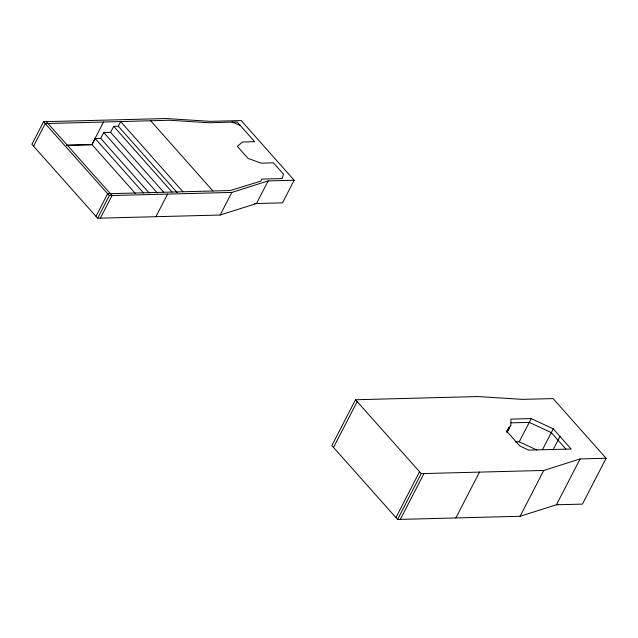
<?xml version="1.0" encoding="UTF-8"?>
<svg xmlns="http://www.w3.org/2000/svg" width="638" height="638" viewBox="0 0 638 638"><rect width="100%" height="100%" fill="white"/><g stroke="black" fill="none" stroke-linecap="round" stroke-linejoin="round"><path stroke-width="0.96" d="M508.885 427.356L508.853 429.143L506.739 431.99M510.815 425.355L510.918 419.102L531.239 418.592L553.242 428.832L571.169 449.032L528.655 450.101L519.826 445.986L506.58 431.057L510.815 425.355L507.035 432.676M294.166 180.251L241.196 120.566L210.404 121.34L166.079 118.54L43.567 121.722L31.9 144.332L97.638 218.212L220.15 215.03L256.492 203.514L268.167 180.905L294.158 180.251L282.498 202.86L254.578 203.57M33.567 146.198L45.234 123.589L169.509 120.247L209.782 122.791L237.129 121.946L254.658 141.692L242.592 142.003L237.36 146.365L248.046 158.407L261.165 163.161L273.439 162.857L283.439 174.118L282.124 178.568L261.644 179.079L260.894 181.128L230.151 190.547L107.647 193.729L95.979 216.338M103.523 122.025L91.856 144.635L66.695 145.312M66.655 145.273L92.016 144.635L95.174 138.518L100.7 138.374L149.188 193.011M100.7 138.374L103.715 132.537L110.581 132.361L163.655 192.166M110.581 132.361L113.7 126.316L118.285 126.204L177.252 192.66M118.285 126.204L120.662 121.595L182.907 191.743M97.638 218.212L109.313 195.603L231.817 192.421L268.167 180.905M100.373 218.14L112.041 195.531L46.303 121.643M155.927 216.649L167.603 194.04M220.15 215.03L231.817 192.421M606.1 458.275L580.101 458.929L556.448 504.77L582.446 504.116L606.1 458.275L553.13 398.591L522.347 399.364L478.014 396.557L355.51 399.747L331.848 445.579L397.594 519.46L520.098 516.278L558.154 504.227M333.514 447.453L357.176 401.613M395.927 517.593L419.581 471.753M397.594 519.46L421.247 473.627L543.759 470.445L580.101 458.929M400.321 519.388L423.983 473.555M455.883 517.896L479.537 472.064M515.376 441.919L519.244 441.815L531.239 418.592M542.571 449.503L553.242 428.832M553.01 449.934L559.981 436.424M520.098 516.278L543.759 470.445M510.902 422.842L529.277 422.38L551.288 432.62L565.922 449.112M232.049 122.073L240.223 125.431M519.244 441.815L536.853 450.013M355.51 399.747L421.247 473.627M43.567 121.722L109.313 195.603M150.712 120.837L212.956 190.985M113.7 126.316L172.013 192.03M103.715 132.537L157.442 193.075M95.174 138.518L143.662 193.154M92.016 144.635L135.264 193.362"/></g></svg>
